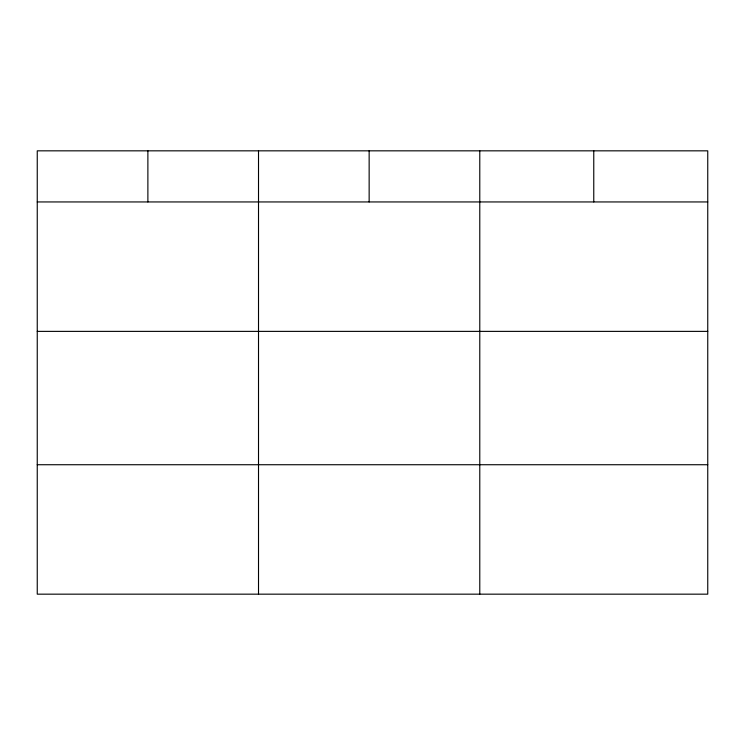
<?xml version="1.0" encoding="UTF-8"?>
<svg xmlns="http://www.w3.org/2000/svg" width="745" height="745" viewBox="0 0 745 745"><rect width="100%" height="100%" fill="white"/><g stroke="black" fill="none" stroke-linecap="round" stroke-linejoin="round"><path stroke-width="1.12" d="M707.75 331.376L707.75 150.835L37.25 150.835L37.25 594.165L707.75 594.165L707.75 331.376L37.25 331.376M37.25 201.942L707.75 201.942M37.25 464.731L707.75 464.731M593.765 150.835L593.765 201.942M479.78 150.835L479.78 594.165M369.147 150.835L369.147 201.942M258.515 150.835L258.515 594.165M147.883 150.835L147.883 201.942"/></g></svg>
